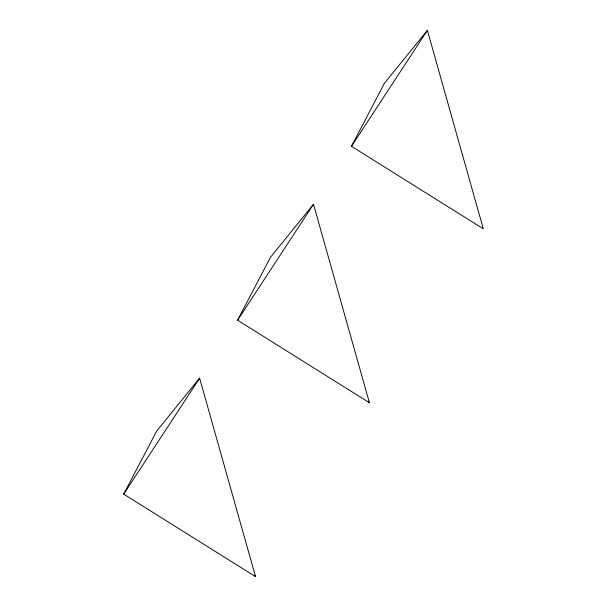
<?xml version="1.0" encoding="UTF-8"?>
<svg xmlns="http://www.w3.org/2000/svg" width="607" height="607" viewBox="0 0 607 607"><rect width="100%" height="100%" fill="white"/><g stroke="black" fill="none" stroke-linecap="round" stroke-linejoin="round"><path stroke-width="0.91" d="M123.699 494.113L156.667 431.061L199.62 378.176L255.532 576.65L123.699 494.113L199.62 378.176M237.587 320.2L270.547 257.148L313.508 204.263L369.413 402.737L237.587 320.2L313.508 204.263M351.468 146.295L384.428 83.235L427.389 30.35L483.301 228.824L351.468 146.295L427.389 30.35M368.35 401.174L369.413 402.737M254.47 575.087L255.532 576.65"/></g></svg>
